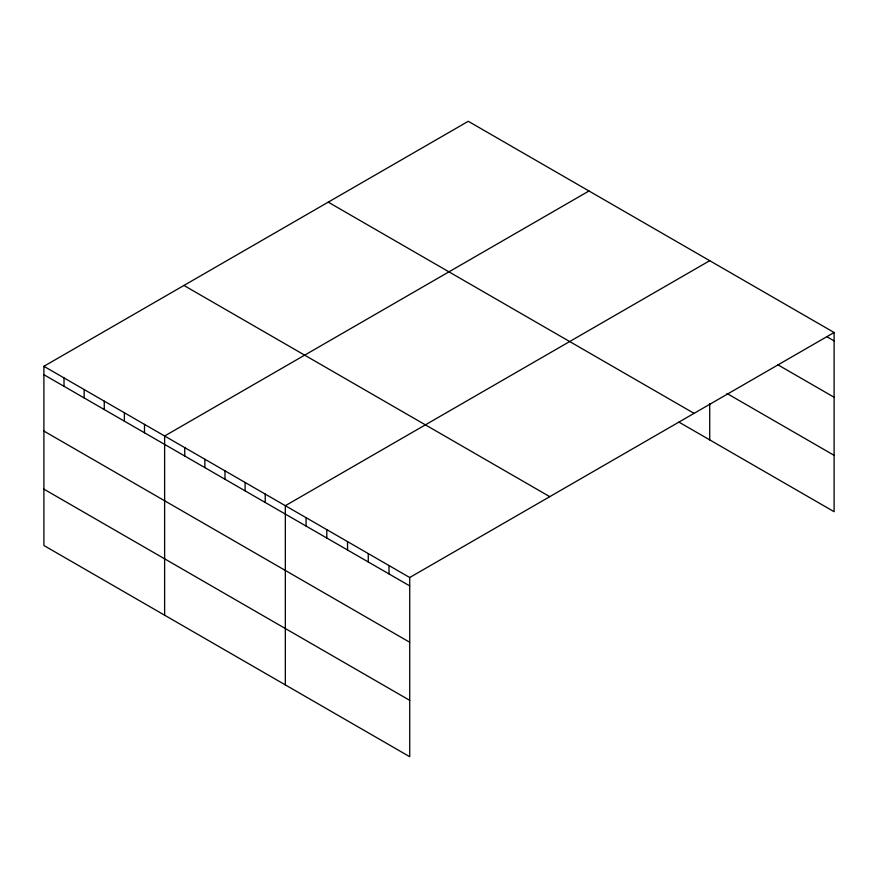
<?xml version="1.0" encoding="UTF-8"?>
<svg xmlns="http://www.w3.org/2000/svg" width="878" height="878" viewBox="0 0 878 878"><rect width="100%" height="100%" fill="white"/><g stroke="black" fill="none" stroke-linecap="round" stroke-linejoin="round"><path stroke-width="1.32" d="M43.9 366.302L409.719 577.515L409.719 756.704L43.9 545.501L43.9 366.302L468.281 121.296L834.1 332.499L834.1 511.698L678.946 422.12M588.995 190.987L164.625 436.004L164.625 615.193M709.72 260.689L285.339 505.706L285.339 684.895M409.719 577.515L834.1 332.499M827.186 336.9L834.1 340.884M777.667 364.677L834.1 397.251M726.995 393.487L834.1 455.331M328.229 202.149L694.059 413.351M183.941 285.449L549.771 496.663M43.9 374.697L409.719 585.9M43.9 431.065L409.719 642.268M43.9 489.134L409.719 700.337M709.72 403.65L709.72 439.889M388.998 565.542L388.998 573.927M368.266 553.579L368.266 561.964M347.534 541.605L347.534 549.99M326.803 529.643L326.803 538.027M306.071 517.669L306.071 526.054M265.222 494.084L265.222 502.468M245.105 482.472L245.105 490.857M224.987 470.849L224.987 479.245M204.859 459.238L204.859 467.623M184.742 447.615L184.742 456.011M144.497 424.392L144.497 432.777M124.38 412.77L124.38 421.155M104.262 401.158L104.262 409.543M84.145 389.536L84.145 397.932M64.017 377.924L64.017 386.309"/></g></svg>
